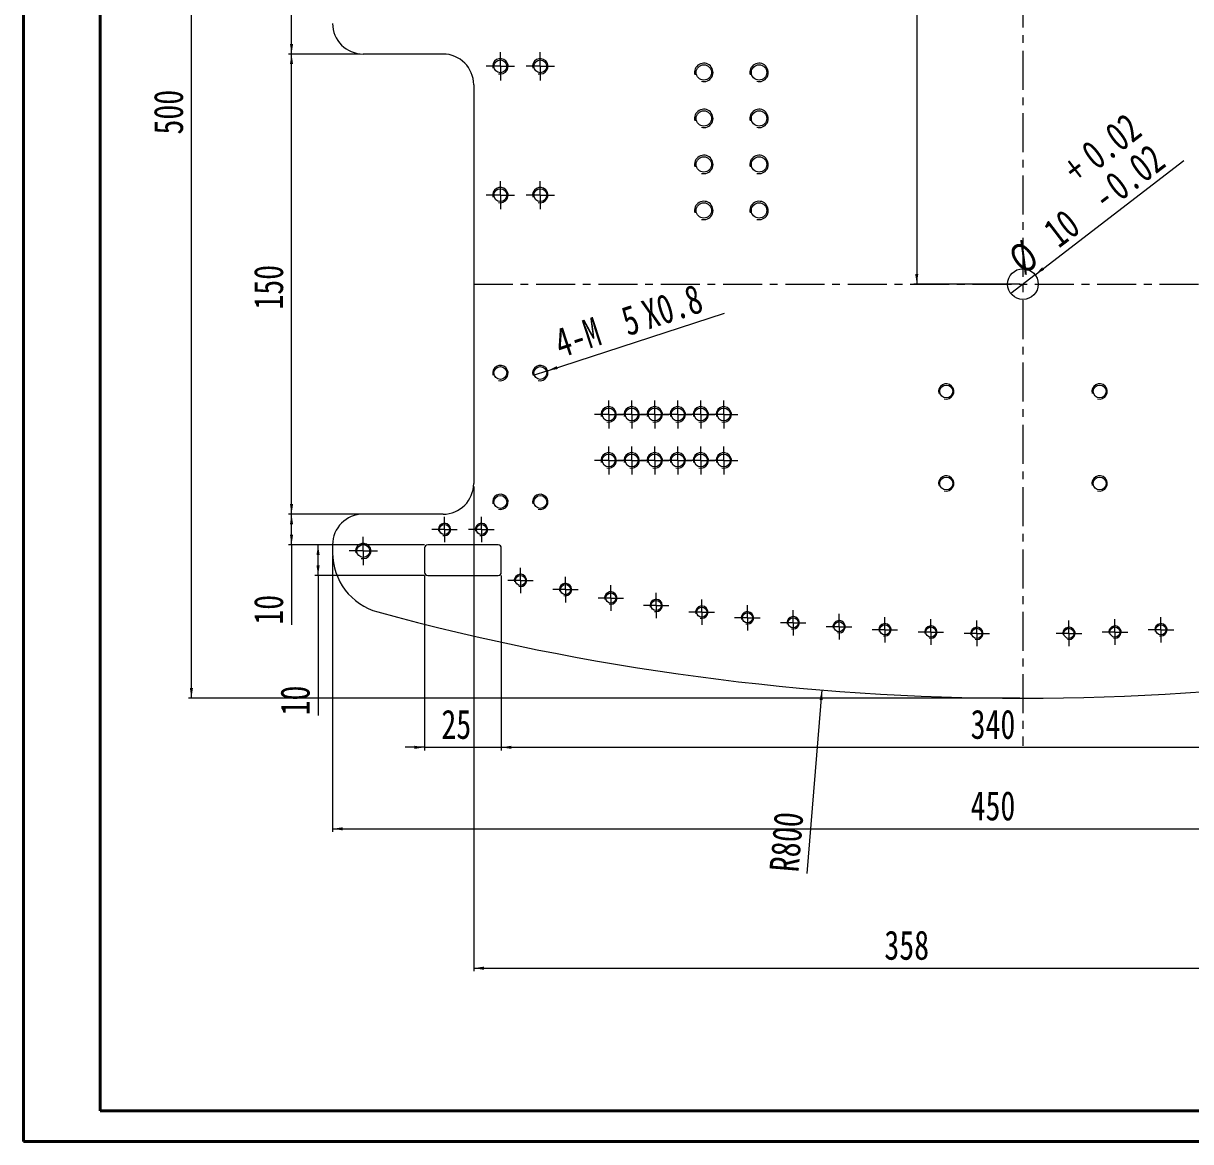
# Model space of a CAD drawing. Header units: millimetres. Extents: x 0 to 1189, y 0 to 945.
# Drawn here: x 0.1 to 380.5, y 0.2 to 364.8 of the extents above; entities that cross this region are included whole.
import ezdxf

# ---------------------------------------------------------------- set-up
doc = ezdxf.new("R2010")
doc.units = ezdxf.units.MM
doc.linetypes.add('CENTERX2', pattern=[20.32, 12.7, -2.54, 2.54, -2.54])
doc.styles.add('SLDTEXTSTYLE2', font='TXT', dxfattribs={"width": 0.75})
doc.dimstyles.new('SLDDIMSTYLE0', dxfattribs={"dimtxt": 9.525, "dimasz": 3.302, "dimexe": 0, "dimexo": 0.0625, "dimgap": 2.38125, "dimtad": 1, "dimrnd": 1e-09, "dimzin": 12, "dimdsep": 46, "dimtxsty": 'SLDTEXTSTYLE2', "dimsah": 1, "dimcen": 0, "dimadec": 0, "dimazin": 3, "dimtfac": 1, "dimtofl": 0, "dimtmove": 0, "dimatfit": 3, "dimfxl": 0, "dimfrac": 2, "dimtolj": 1, "dimtzin": 12, "dimarcsym": 0})
doc.dimstyles.new('SLDDIMSTYLE1', dxfattribs={"dimtxt": 9.525, "dimasz": 3.302, "dimexe": 0, "dimexo": 0.0625, "dimgap": 2.38125, "dimtad": 1, "dimrnd": 1e-09, "dimzin": 12, "dimdsep": 46, "dimtxsty": 'SLDTEXTSTYLE2', "dimsah": 1, "dimcen": 0.09, "dimadec": 0, "dimazin": 3, "dimtfac": 1, "dimtofl": 0, "dimtmove": 0, "dimatfit": 3, "dimfxl": 0, "dimfrac": 2, "dimtolj": 1, "dimtzin": 12, "dimarcsym": 0})
doc.dimstyles.new('SLDDIMSTYLE3', dxfattribs={"dimtxt": 9.525, "dimasz": 3.302, "dimexe": 0, "dimexo": 0.0625, "dimgap": 2.38125, "dimtad": 1, "dimrnd": 1e-09, "dimzin": 12, "dimdsep": 46, "dimtxsty": 'SLDTEXTSTYLE2', "dimsah": 1, "dimcen": 0.09, "dimadec": 0, "dimazin": 3, "dimtfac": 1, "dimtmove": 0, "dimatfit": 0, "dimfxl": 0, "dimfrac": 2, "dimtolj": 1, "dimtzin": 12, "dimarcsym": 0})
doc.dimstyles.new('SLDDIMSTYLE5', dxfattribs={"dimtxt": 9.525, "dimasz": 3.302, "dimexe": 0, "dimexo": 0.0625, "dimgap": 2.38125, "dimtad": 1, "dimrnd": 1e-09, "dimzin": 4, "dimdsep": 46, "dimtxsty": 'SLDTEXTSTYLE2', "dimsah": 1, "dimcen": 0.09, "dimadec": 0, "dimazin": 1, "dimtfac": 1, "dimtofl": 0, "dimtmove": 0, "dimatfit": 3, "dimfxl": 0, "dimfrac": 2, "dimtolj": 1, "dimtzin": 12, "dimarcsym": 0})
doc.dimstyles.new('SLDDIMSTYLE6', dxfattribs={"dimtxt": 9.525, "dimasz": 3.302, "dimexe": 0, "dimexo": 0.0625, "dimgap": 2.38125, "dimtad": 1, "dimrnd": 1e-09, "dimzin": 12, "dimdsep": 46, "dimtxsty": 'SLDTEXTSTYLE2', "dimblk1": 'NONE', "dimsah": 1, "dimcen": 0, "dimadec": 0, "dimazin": 3, "dimtol": 1, "dimtp": 0.02, "dimtm": 0.02, "dimtfac": 1, "dimtmove": 0, "dimatfit": 3, "dimldrblk": 'NONE', "dimfxl": 0, "dimfrac": 2, "dimtolj": 1, "dimarcsym": 0})
doc.dimstyles.new('SLDDIMSTYLE7', dxfattribs={"dimtxt": 9.525, "dimasz": 3.302, "dimexe": 0, "dimexo": 0.0625, "dimgap": 2.38125, "dimtad": 1, "dimrnd": 1e-09, "dimzin": 12, "dimdsep": 46, "dimtxsty": 'SLDTEXTSTYLE2', "dimblk1": 'NONE', "dimsah": 1, "dimcen": 0, "dimadec": 0, "dimazin": 3, "dimtfac": 1, "dimtmove": 0, "dimatfit": 3, "dimldrblk": 'NONE', "dimfxl": 0, "dimfrac": 2, "dimtolj": 1, "dimtzin": 12, "dimarcsym": 0})

# ---------------------------------------------------------------- blocks, each defined once
blk = doc.blocks.new('_D')
at = {"color": 7, "linetype": 'Continuous', "lineweight": 0}
blk.add_line((260.36, 147.45), (255.44, 87.63), dxfattribs=at)
blk.add_solid([(260.36, 147.45), (259.58, 144.2), (260.59, 144.12)], dxfattribs=at)
at = {"color": 7, "linetype": 'Continuous', "lineweight": 0, "insert": (243.21, 88.64), "char_height": 9.525, "attachment_point": 1, "rotation": 85.3038, "style": 'SLDTEXTSTYLE2'}
blk.add_mtext('R800', dxfattribs=at)
blk = doc.blocks.new('_D_1')
at = {"color": 7, "linetype": 'Continuous', "lineweight": 0}
for p, q in [((100.85, 191.18), (100.85, 101.19)), ((550.85, 191.18), (550.85, 101.19)), ((100.85, 102.19), (550.85, 102.19))]:
    blk.add_line(p, q, dxfattribs=at)
for points in [[(100.85, 102.19), (104.16, 101.69), (104.16, 102.7)], [(550.85, 102.19), (547.55, 102.7), (547.55, 101.69)]]:
    blk.add_solid(points, dxfattribs=at)
at = {"color": 7, "linetype": 'Continuous', "lineweight": 0, "insert": (308.8, 114.47), "char_height": 9.525, "attachment_point": 1, "style": 'SLDTEXTSTYLE2'}
blk.add_mtext('450', dxfattribs=at)
blk = doc.blocks.new('_D_2')
at = {"color": 7, "linetype": 'Continuous', "lineweight": 0}
for p, q in [((212.63, 644.76), (53.85, 644.76)), ((54.85, 144.76), (54.85, 644.76)), ((324.85, 144.76), (53.85, 144.76))]:
    blk.add_line(p, q, dxfattribs=at)
for points in [[(54.85, 644.76), (54.35, 641.46), (55.36, 641.46)], [(54.85, 144.76), (55.36, 148.06), (54.35, 148.06)]]:
    blk.add_solid(points, dxfattribs=at)
at = {"color": 7, "linetype": 'Continuous', "lineweight": 0, "insert": (42.58, 328.51), "char_height": 9.525, "attachment_point": 1, "rotation": 90, "style": 'SLDTEXTSTYLE2'}
blk.add_mtext('500', dxfattribs=at)
blk = doc.blocks.new('_D_4')
at = {"color": 7, "linetype": 'Continuous', "lineweight": 0}
for p, q in [((146.85, 213.76), (146.85, 55.76)), ((504.85, 213.76), (504.85, 55.76)), ((146.85, 56.76), (504.85, 56.76))]:
    blk.add_line(p, q, dxfattribs=at)
for points in [[(146.85, 56.76), (150.16, 56.25), (150.16, 57.27)], [(504.85, 56.76), (501.55, 57.27), (501.55, 56.25)]]:
    blk.add_solid(points, dxfattribs=at)
at = {"color": 7, "linetype": 'Continuous', "lineweight": 0, "insert": (280.69, 69.04), "char_height": 9.525, "attachment_point": 1, "style": 'SLDTEXTSTYLE2'}
blk.add_mtext('358', dxfattribs=at)
blk = doc.blocks.new('_D_5')
at = {"color": 7, "linetype": 'Continuous', "lineweight": 0}
for p, q in [((109.85, 354.76), (86.48, 354.76)), ((87.48, 204.76), (87.48, 354.76)), ((109.85, 204.76), (86.48, 204.76))]:
    blk.add_line(p, q, dxfattribs=at)
for points in [[(87.48, 354.76), (86.97, 351.46), (87.99, 351.46)], [(87.48, 204.76), (87.99, 208.06), (86.97, 208.06)]]:
    blk.add_solid(points, dxfattribs=at)
at = {"color": 7, "linetype": 'Continuous', "lineweight": 0, "insert": (75.2, 271.44), "char_height": 9.525, "attachment_point": 1, "rotation": 90, "style": 'SLDTEXTSTYLE2'}
blk.add_mtext('150', dxfattribs=at)
blk = doc.blocks.new('_D_6')
at = {"color": 7, "linetype": 'Continuous', "lineweight": 0}
for p, q in [((212.63, 644.76), (86.48, 644.76)), ((87.48, 354.76), (87.48, 644.76)), ((109.85, 354.76), (86.48, 354.76))]:
    blk.add_line(p, q, dxfattribs=at)
for points in [[(87.48, 644.76), (86.97, 641.46), (87.99, 641.46)], [(87.48, 354.76), (87.99, 358.06), (86.97, 358.06)]]:
    blk.add_solid(points, dxfattribs=at)
at = {"color": 7, "linetype": 'Continuous', "lineweight": 0, "insert": (75.2, 488.24), "char_height": 9.525, "attachment_point": 1, "rotation": 90, "style": 'SLDTEXTSTYLE2'}
blk.add_mtext('290', dxfattribs=at)
blk = doc.blocks.new('_D_15')
at = {"color": 7, "linetype": 'Continuous', "lineweight": 0}
for p, q in [((155.85, 184.76), (155.85, 127.76)), ((495.85, 184.76), (495.85, 127.76)), ((155.85, 128.76), (495.85, 128.76))]:
    blk.add_line(p, q, dxfattribs=at)
for points in [[(155.85, 128.76), (159.16, 128.25), (159.16, 129.27)], [(495.85, 128.76), (492.55, 129.27), (492.55, 128.25)]]:
    blk.add_solid(points, dxfattribs=at)
at = {"color": 7, "linetype": 'Continuous', "lineweight": 0, "insert": (308.8, 141.04), "char_height": 9.525, "attachment_point": 1, "style": 'SLDTEXTSTYLE2'}
blk.add_mtext('340', dxfattribs=at)
blk = doc.blocks.new('_D_16')
at = {"color": 7, "linetype": 'Continuous', "lineweight": 0}
for p, q in [((130.85, 184.76), (130.85, 127.76)), ((155.85, 184.76), (155.85, 127.76)), ((130.85, 128.76), (124.5, 128.76)), ((130.85, 128.76), (155.85, 128.76)), ((155.85, 128.76), (162.2, 128.76))]:
    blk.add_line(p, q, dxfattribs=at)
for points in [[(130.85, 128.76), (127.55, 129.27), (127.55, 128.25)], [(155.85, 128.76), (159.16, 128.25), (159.16, 129.27)]]:
    blk.add_solid(points, dxfattribs=at)
at = {"color": 7, "linetype": 'Continuous', "lineweight": 0, "insert": (136.32, 141.04), "char_height": 9.525, "attachment_point": 1, "style": 'SLDTEXTSTYLE2'}
blk.add_mtext('25', dxfattribs=at)
blk = doc.blocks.new('_D_18')
at = {"color": 7, "linetype": 'Continuous', "lineweight": 0}
for p, q in [((130.85, 194.76), (95.13, 194.76)), ((96.13, 184.76), (96.13, 194.76)), ((130.85, 184.76), (95.13, 184.76)), ((96.13, 184.76), (96.13, 139.17))]:
    blk.add_line(p, q, dxfattribs=at)
for points in [[(96.13, 194.76), (95.62, 191.46), (96.64, 191.46)], [(96.13, 184.76), (96.64, 188.06), (95.62, 188.06)]]:
    blk.add_solid(points, dxfattribs=at)
at = {"color": 7, "linetype": 'Continuous', "lineweight": 0, "insert": (83.85, 139.17), "char_height": 9.525, "attachment_point": 1, "rotation": 90, "style": 'SLDTEXTSTYLE2'}
blk.add_mtext('10', dxfattribs=at)
blk = doc.blocks.new('_D_20')
at = {"color": 7, "linetype": 'Continuous', "lineweight": 0}
for p, q in [((109.85, 204.76), (86.48, 204.76)), ((87.48, 194.76), (87.48, 204.76)), ((130.85, 194.76), (86.48, 194.76)), ((87.48, 194.76), (87.48, 168.74))]:
    blk.add_line(p, q, dxfattribs=at)
for points in [[(87.48, 204.76), (86.97, 201.46), (87.99, 201.46)], [(87.48, 194.76), (87.99, 198.06), (86.97, 198.06)]]:
    blk.add_solid(points, dxfattribs=at)
at = {"color": 7, "linetype": 'Continuous', "lineweight": 0, "insert": (75.2, 168.74), "char_height": 9.525, "attachment_point": 1, "rotation": 90, "style": 'SLDTEXTSTYLE2'}
blk.add_mtext('10', dxfattribs=at)
blk = doc.blocks.new('_D_26')
at = {"color": 7, "linetype": 'Continuous', "lineweight": 0}
for p, q in [((483.15, 374.87), (325.85, 374.87)), ((483.15, 209.76), (483.15, 375.87))]:
    blk.add_line(p, q, dxfattribs=at)
for points in [[(325.85, 374.87), (329.16, 374.36), (329.16, 375.38)], [(483.15, 374.87), (479.85, 375.38), (479.85, 374.36)]]:
    blk.add_solid(points, dxfattribs=at)
at = {"color": 7, "linetype": 'Continuous', "lineweight": 0, "insert": (360.45, 387.15), "char_height": 9.525, "attachment_point": 1, "style": 'SLDTEXTSTYLE2'}
blk.add_mtext('157.30', dxfattribs=at)
blk = doc.blocks.new('_D_27')
at = {"color": 7, "linetype": 'Continuous', "lineweight": 0}
for p, q in [((325.85, 392.3), (496.15, 392.3)), ((496.15, 251.76), (496.15, 393.3))]:
    blk.add_line(p, q, dxfattribs=at)
for points in [[(325.85, 392.3), (329.16, 391.79), (329.16, 392.8)], [(496.15, 392.3), (492.85, 392.8), (492.85, 391.79)]]:
    blk.add_solid(points, dxfattribs=at)
at = {"color": 7, "linetype": 'Continuous', "lineweight": 0, "insert": (367.34, 404.58), "char_height": 9.525, "attachment_point": 1, "style": 'SLDTEXTSTYLE2'}
blk.add_mtext('170.30', dxfattribs=at)
blk = doc.blocks.new('_D_28')
at = {"color": 7, "linetype": 'Continuous', "lineweight": 0}
for p, q in [((291.25, 644.76), (291.25, 279.76)), ((324.85, 279.76), (290.25, 279.76))]:
    blk.add_line(p, q, dxfattribs=at)
for points in [[(291.25, 644.76), (290.74, 641.46), (291.76, 641.46)], [(291.25, 279.76), (291.76, 283.06), (290.74, 283.06)]]:
    blk.add_solid(points, dxfattribs=at)
at = {"color": 7, "linetype": 'Continuous', "lineweight": 0, "insert": (278.97, 440.53), "char_height": 9.525, "attachment_point": 1, "rotation": 90, "style": 'SLDTEXTSTYLE2'}
blk.add_mtext('365', dxfattribs=at)
blk = doc.blocks.new('_D_29')
at = {"color": 7, "linetype": 'Continuous', "lineweight": 0}
for q in [(378.31, 320), (321.89, 276.72)]:
    blk.add_line((329.82, 282.81), q, dxfattribs=at)
blk.add_solid([(329.82, 282.81), (332.75, 284.41), (332.13, 285.22)], dxfattribs=at)
at = {"color": 7, "linetype": 'Continuous', "lineweight": 0, "attachment_point": 1, "rotation": 37.4873, "style": 'SLDTEXTSTYLE2'}
for s, insert, char_height in [('0.02', (344.01, 324.26), 9.525), ('0.02', (351.74, 314.18), 9.525), ('+', (337.91, 319.58), 9.52), ('-', (347.02, 310.56), 9.52), ('10', (331.69, 298.8), 9.525), ('%%c', (320.28, 290.05), 9.525)]:
    blk.add_mtext(s, dxfattribs=dict(at, insert=insert, char_height=char_height))
blk = doc.blocks.new('_NONE')
blk = doc.blocks.new('_D_31')
at = {"color": 7, "linetype": 'Continuous', "lineweight": 0}
for q in [(228.64, 270.3), (166.18, 249.99)]:
    blk.add_line((170.93, 251.54), q, dxfattribs=at)
blk.add_solid([(170.93, 251.54), (174.23, 252.07), (173.91, 253.04)], dxfattribs=at)
at = {"color": 7, "linetype": 'Continuous', "lineweight": 0, "attachment_point": 1, "rotation": 18.0161, "style": 'SLDTEXTSTYLE2'}
for s, insert, char_height in [('X0.8', (200.82, 274), 9.525), ('5', (194.12, 271.82), 9.52), ('4-M', (172.32, 264.73), 9.525)]:
    blk.add_mtext(s, dxfattribs=dict(at, insert=insert, char_height=char_height))
blk = doc.blocks.new('SW_CENTERMARKSYMBOL_46')
at = {"color": 0, "linetype": 'Continuous', "lineweight": 0}
for p, q in [((0, 2.5), (0, 4.15)), ((-2.5, 0), (-4.15, 0)), ((0, 0), (-2.5, 0)), ((0, 0), (0, 2.5)), ((0, 0), (0, -2.5)), ((0, 0), (2.5, 0)), ((2.5, 0), (4.15, 0)), ((0, -2.5), (0, -4.15))]:
    blk.add_line(p, q, dxfattribs=at)
blk = doc.blocks.new('SW_CENTERMARKSYMBOL_47')
at = {"color": 0, "linetype": 'Continuous', "lineweight": 0}
for p, q in [((0, 2.5), (0, 4.15)), ((-2.5, 0), (-4.15, 0)), ((0, 0), (-2.5, 0)), ((0, 0), (0, 2.5)), ((0, 0), (0, -2.5)), ((0, 0), (2.5, 0)), ((2.5, 0), (4.15, 0)), ((0, -2.5), (0, -4.15))]:
    blk.add_line(p, q, dxfattribs=at)
blk = doc.blocks.new('SW_CENTERMARKSYMBOL_48')
at = {"color": 0, "linetype": 'Continuous', "lineweight": 0}
for p, q in [((0, 2.5), (0, 4.15)), ((-2.5, 0), (-4.15, 0)), ((0, 0), (-2.5, 0)), ((0, 0), (0, 2.5)), ((0, 0), (0, -2.5)), ((0, 0), (2.5, 0)), ((2.5, 0), (4.15, 0)), ((0, -2.5), (0, -4.15))]:
    blk.add_line(p, q, dxfattribs=at)
blk = doc.blocks.new('SW_CENTERMARKSYMBOL_49')
at = {"color": 0, "linetype": 'Continuous', "lineweight": 0}
for p, q in [((0, 2.5), (0, 4.15)), ((-2.5, 0), (-4.15, 0)), ((0, 0), (-2.5, 0)), ((0, 0), (0, 2.5)), ((0, 0), (0, -2.5)), ((0, 0), (2.5, 0)), ((2.5, 0), (4.15, 0)), ((0, -2.5), (0, -4.15))]:
    blk.add_line(p, q, dxfattribs=at)
blk = doc.blocks.new('SW_CENTERMARKSYMBOL_50')
at = {"color": 0, "linetype": 'Continuous', "lineweight": 0}
for p, q in [((0, 2.5), (0, 4.15)), ((-2.5, 0), (-4.15, 0)), ((0, 0), (-2.5, 0)), ((0, 0), (0, 2.5)), ((0, 0), (0, -2.5)), ((0, 0), (2.5, 0)), ((2.5, 0), (4.15, 0)), ((0, -2.5), (0, -4.15))]:
    blk.add_line(p, q, dxfattribs=at)
blk = doc.blocks.new('SW_CENTERMARKSYMBOL_51')
at = {"color": 0, "linetype": 'Continuous', "lineweight": 0}
for p, q in [((0, 2.5), (0, 4.15)), ((-2.5, 0), (-4.15, 0)), ((0, 0), (-2.5, 0)), ((0, 0), (0, 2.5)), ((0, 0), (0, -2.5)), ((0, 0), (2.5, 0)), ((2.5, 0), (4.15, 0)), ((0, -2.5), (0, -4.15))]:
    blk.add_line(p, q, dxfattribs=at)
blk = doc.blocks.new('SW_CENTERMARKSYMBOL_52')
at = {"color": 0, "linetype": 'Continuous', "lineweight": 0}
for p, q in [((0, 2.5), (0, 4.15)), ((-2.5, 0), (-4.15, 0)), ((0, 0), (-2.5, 0)), ((0, 0), (0, 2.5)), ((0, 0), (0, -2.5)), ((0, 0), (2.5, 0)), ((2.5, 0), (4.15, 0)), ((0, -2.5), (0, -4.15))]:
    blk.add_line(p, q, dxfattribs=at)
blk = doc.blocks.new('SW_CENTERMARKSYMBOL_53')
at = {"color": 0, "linetype": 'Continuous', "lineweight": 0}
for p, q in [((0, 2.5), (0, 4.15)), ((-2.5, 0), (-4.15, 0)), ((0, 0), (-2.5, 0)), ((0, 0), (0, 2.5)), ((0, 0), (0, -2.5)), ((0, 0), (2.5, 0)), ((2.5, 0), (4.15, 0)), ((0, -2.5), (0, -4.15))]:
    blk.add_line(p, q, dxfattribs=at)
blk = doc.blocks.new('SW_CENTERMARKSYMBOL_54')
at = {"color": 0, "linetype": 'Continuous', "lineweight": 0}
for p, q in [((0, 2.5), (0, 4.15)), ((-2.5, 0), (-4.15, 0)), ((0, 0), (-2.5, 0)), ((0, 0), (0, 2.5)), ((0, 0), (0, -2.5)), ((0, 0), (2.5, 0)), ((2.5, 0), (4.15, 0)), ((0, -2.5), (0, -4.15))]:
    blk.add_line(p, q, dxfattribs=at)
blk = doc.blocks.new('SW_CENTERMARKSYMBOL_55')
at = {"color": 0, "linetype": 'Continuous', "lineweight": 0}
for p, q in [((0, 2.5), (0, 4.15)), ((-2.5, 0), (-4.15, 0)), ((0, 0), (-2.5, 0)), ((0, 0), (0, 2.5)), ((0, 0), (0, -2.5)), ((0, 0), (2.5, 0)), ((2.5, 0), (4.15, 0)), ((0, -2.5), (0, -4.15))]:
    blk.add_line(p, q, dxfattribs=at)
blk = doc.blocks.new('SW_CENTERMARKSYMBOL_56')
at = {"color": 0, "linetype": 'Continuous', "lineweight": 0}
for p, q in [((0, 2.5), (0, 4.15)), ((-2.5, 0), (-4.15, 0)), ((0, 0), (-2.5, 0)), ((0, 0), (0, 2.5)), ((0, 0), (0, -2.5)), ((0, 0), (2.5, 0)), ((2.5, 0), (4.15, 0)), ((0, -2.5), (0, -4.15))]:
    blk.add_line(p, q, dxfattribs=at)
blk = doc.blocks.new('SW_CENTERMARKSYMBOL_57')
at = {"color": 0, "linetype": 'Continuous', "lineweight": 0}
for p, q in [((0, 2.5), (0, 4.15)), ((-2.5, 0), (-4.15, 0)), ((0, 0), (-2.5, 0)), ((0, 0), (0, 2.5)), ((0, 0), (0, -2.5)), ((0, 0), (2.5, 0)), ((2.5, 0), (4.15, 0)), ((0, -2.5), (0, -4.15))]:
    blk.add_line(p, q, dxfattribs=at)
blk = doc.blocks.new('SW_CENTERMARKSYMBOL_58')
at = {"color": 0, "linetype": 'Continuous', "lineweight": 0}
for p, q in [((0, 2.5), (0, 4.15)), ((-2.5, 0), (-4.15, 0)), ((0, 0), (-2.5, 0)), ((0, 0), (0, 2.5)), ((0, 0), (0, -2.5)), ((0, 0), (2.5, 0)), ((2.5, 0), (4.15, 0)), ((0, -2.5), (0, -4.15))]:
    blk.add_line(p, q, dxfattribs=at)
blk = doc.blocks.new('SW_CENTERMARKSYMBOL_59')
at = {"color": 0, "linetype": 'Continuous', "lineweight": 0}
for p, q in [((0, 2.5), (0, 4.15)), ((-2.5, 0), (-4.15, 0)), ((0, 0), (-2.5, 0)), ((0, 0), (0, 2.5)), ((0, 0), (0, -2.5)), ((0, 0), (2.5, 0)), ((2.5, 0), (4.15, 0)), ((0, -2.5), (0, -4.15))]:
    blk.add_line(p, q, dxfattribs=at)
blk = doc.blocks.new('SW_CENTERMARKSYMBOL_62')
at = {"color": 0, "linetype": 'Continuous', "lineweight": 0}
for p, q in [((0, 2.5), (0, 4.6)), ((-2.5, 0), (-4.6, 0)), ((0, 0), (-2.5, 0)), ((0, 0), (0, 2.5)), ((0, 0), (0, -2.5)), ((0, 0), (2.5, 0)), ((2.5, 0), (4.6, 0)), ((0, -2.5), (0, -4.6))]:
    blk.add_line(p, q, dxfattribs=at)
blk = doc.blocks.new('SW_CENTERMARKSYMBOL_63')
at = {"color": 0, "linetype": 'Continuous', "lineweight": 0}
for p, q in [((0, 2.5), (0, 4.6)), ((-2.5, 0), (-4.6, 0)), ((0, 0), (-2.5, 0)), ((0, 0), (0, 2.5)), ((0, 0), (0, -2.5)), ((0, 0), (2.5, 0)), ((2.5, 0), (4.6, 0)), ((0, -2.5), (0, -4.6))]:
    blk.add_line(p, q, dxfattribs=at)
blk = doc.blocks.new('SW_CENTERMARKSYMBOL_66')
at = {"color": 0, "linetype": 'Continuous', "lineweight": 0}
for p, q in [((0, 2.5), (0, 4.6)), ((-2.5, 0), (-4.6, 0)), ((0, 0), (-2.5, 0)), ((0, 0), (0, 2.5)), ((0, 0), (0, -2.5)), ((0, 0), (2.5, 0)), ((2.5, 0), (4.6, 0)), ((0, -2.5), (0, -4.6))]:
    blk.add_line(p, q, dxfattribs=at)
blk = doc.blocks.new('SW_CENTERMARKSYMBOL_72')
at = {"color": 0, "linetype": 'Continuous', "lineweight": 0}
for p, q in [((0, 2.5), (0, 4.6)), ((-2.5, 0), (-4.6, 0)), ((0, 0), (-2.5, 0)), ((0, 0), (0, 2.5)), ((0, 0), (0, -2.5)), ((0, 0), (2.5, 0)), ((2.5, 0), (4.6, 0)), ((0, -2.5), (0, -4.6))]:
    blk.add_line(p, q, dxfattribs=at)
blk = doc.blocks.new('SW_CENTERMARKSYMBOL_73')
at = {"color": 0, "linetype": 'Continuous', "lineweight": 0}
for p, q in [((0, 2.5), (0, 4.6)), ((-2.5, 0), (-4.6, 0)), ((0, 0), (-2.5, 0)), ((0, 0), (0, 2.5)), ((0, 0), (0, -2.5)), ((0, 0), (2.5, 0)), ((2.5, 0), (4.6, 0)), ((0, -2.5), (0, -4.6))]:
    blk.add_line(p, q, dxfattribs=at)
blk = doc.blocks.new('SW_CENTERMARKSYMBOL_74')
at = {"color": 0, "linetype": 'Continuous', "lineweight": 0}
for p, q in [((0, 2.5), (0, 4.6)), ((-2.5, 0), (-4.6, 0)), ((0, 0), (-2.5, 0)), ((0, 0), (0, 2.5)), ((0, 0), (0, -2.5)), ((0, 0), (2.5, 0)), ((2.5, 0), (4.6, 0)), ((0, -2.5), (0, -4.6))]:
    blk.add_line(p, q, dxfattribs=at)
blk = doc.blocks.new('SW_CENTERMARKSYMBOL_75')
at = {"color": 0, "linetype": 'Continuous', "lineweight": 0}
for p, q in [((0, 2.5), (0, 4.6)), ((-2.5, 0), (-4.6, 0)), ((0, 0), (-2.5, 0)), ((0, 0), (0, 2.5)), ((0, 0), (0, -2.5)), ((0, 0), (2.5, 0)), ((2.5, 0), (4.6, 0)), ((0, -2.5), (0, -4.6))]:
    blk.add_line(p, q, dxfattribs=at)
blk = doc.blocks.new('SW_CENTERMARKSYMBOL_86')
at = {"color": 0, "linetype": 'Continuous', "lineweight": 0}
for p, q in [((0, 2.5), (0, 4.6)), ((-2.5, 0), (-4.6, 0)), ((0, 0), (-2.5, 0)), ((0, 0), (0, 2.5)), ((0, 0), (0, -2.5)), ((0, 0), (2.5, 0)), ((2.5, 0), (4.6, 0)), ((0, -2.5), (0, -4.6))]:
    blk.add_line(p, q, dxfattribs=at)
blk = doc.blocks.new('SW_CENTERMARKSYMBOL_87')
at = {"color": 0, "linetype": 'Continuous', "lineweight": 0}
for p, q in [((0, 2.5), (0, 4.6)), ((-2.5, 0), (-4.6, 0)), ((0, 0), (-2.5, 0)), ((0, 0), (0, 2.5)), ((0, 0), (0, -2.5)), ((0, 0), (2.5, 0)), ((2.5, 0), (4.6, 0)), ((0, -2.5), (0, -4.6))]:
    blk.add_line(p, q, dxfattribs=at)
blk = doc.blocks.new('SW_CENTERMARKSYMBOL_88')
at = {"color": 0, "linetype": 'Continuous', "lineweight": 0}
for p, q in [((0, 2.5), (0, 4.6)), ((-2.5, 0), (-4.6, 0)), ((0, 0), (-2.5, 0)), ((0, 0), (0, 2.5)), ((0, 0), (0, -2.5)), ((0, 0), (2.5, 0)), ((2.5, 0), (4.6, 0)), ((0, -2.5), (0, -4.6))]:
    blk.add_line(p, q, dxfattribs=at)
blk = doc.blocks.new('SW_CENTERMARKSYMBOL_89')
at = {"color": 0, "linetype": 'Continuous', "lineweight": 0}
for p, q in [((0, 2.5), (0, 4.6)), ((-2.5, 0), (-4.6, 0)), ((0, 0), (-2.5, 0)), ((0, 0), (0, 2.5)), ((0, 0), (0, -2.5)), ((0, 0), (2.5, 0)), ((2.5, 0), (4.6, 0)), ((0, -2.5), (0, -4.6))]:
    blk.add_line(p, q, dxfattribs=at)
blk = doc.blocks.new('SW_CENTERMARKSYMBOL_90')
at = {"color": 0, "linetype": 'Continuous', "lineweight": 0}
for p, q in [((0, 2.5), (0, 4.6)), ((-2.5, 0), (-4.6, 0)), ((0, 0), (-2.5, 0)), ((0, 0), (0, 2.5)), ((0, 0), (0, -2.5)), ((0, 0), (2.5, 0)), ((2.5, 0), (4.6, 0)), ((0, -2.5), (0, -4.6))]:
    blk.add_line(p, q, dxfattribs=at)
blk = doc.blocks.new('SW_CENTERMARKSYMBOL_91')
at = {"color": 0, "linetype": 'Continuous', "lineweight": 0}
for p, q in [((0, 2.5), (0, 4.6)), ((-2.5, 0), (-4.6, 0)), ((0, 0), (-2.5, 0)), ((0, 0), (0, 2.5)), ((0, 0), (0, -2.5)), ((0, 0), (2.5, 0)), ((2.5, 0), (4.6, 0)), ((0, -2.5), (0, -4.6))]:
    blk.add_line(p, q, dxfattribs=at)
blk = doc.blocks.new('SW_CENTERMARKSYMBOL_92')
at = {"color": 0, "linetype": 'Continuous', "lineweight": 0}
for p, q in [((0, 2.5), (0, 4.6)), ((-2.5, 0), (-4.6, 0)), ((0, 0), (-2.5, 0)), ((0, 0), (0, 2.5)), ((0, 0), (0, -2.5)), ((0, 0), (2.5, 0)), ((2.5, 0), (4.6, 0)), ((0, -2.5), (0, -4.6))]:
    blk.add_line(p, q, dxfattribs=at)
blk = doc.blocks.new('SW_CENTERMARKSYMBOL_93')
at = {"color": 0, "linetype": 'Continuous', "lineweight": 0}
for p, q in [((0, 2.5), (0, 4.6)), ((-2.5, 0), (-4.6, 0)), ((0, 0), (-2.5, 0)), ((0, 0), (0, 2.5)), ((0, 0), (0, -2.5)), ((0, 0), (2.5, 0)), ((2.5, 0), (4.6, 0)), ((0, -2.5), (0, -4.6))]:
    blk.add_line(p, q, dxfattribs=at)
blk = doc.blocks.new('SW_CENTERMARKSYMBOL_94')
at = {"color": 0, "linetype": 'Continuous', "lineweight": 0}
for p, q in [((0, 2.5), (0, 4.6)), ((-2.5, 0), (-4.6, 0)), ((0, 0), (-2.5, 0)), ((0, 0), (0, 2.5)), ((0, 0), (0, -2.5)), ((0, 0), (2.5, 0)), ((2.5, 0), (4.6, 0)), ((0, -2.5), (0, -4.6))]:
    blk.add_line(p, q, dxfattribs=at)
blk = doc.blocks.new('SW_CENTERMARKSYMBOL_95')
at = {"color": 0, "linetype": 'Continuous', "lineweight": 0}
for p, q in [((0, 2.5), (0, 4.6)), ((-2.5, 0), (-4.6, 0)), ((0, 0), (-2.5, 0)), ((0, 0), (0, 2.5)), ((0, 0), (0, -2.5)), ((0, 0), (2.5, 0)), ((2.5, 0), (4.6, 0)), ((0, -2.5), (0, -4.6))]:
    blk.add_line(p, q, dxfattribs=at)
blk = doc.blocks.new('SW_CENTERMARKSYMBOL_98')
at = {"color": 0, "linetype": 'Continuous', "lineweight": 0}
for p, q in [((0, 2.5), (0, 4.15)), ((-2.5, 0), (-4.15, 0)), ((0, 0), (-2.5, 0)), ((0, 0), (0, 2.5)), ((0, 0), (0, -2.5)), ((0, 0), (2.5, 0)), ((2.5, 0), (4.15, 0)), ((0, -2.5), (0, -4.15))]:
    blk.add_line(p, q, dxfattribs=at)
blk = doc.blocks.new('SW_CENTERMARKSYMBOL_99')
at = {"color": 0, "linetype": 'Continuous', "lineweight": 0}
for p, q in [((0, 2.5), (0, 4.15)), ((-2.5, 0), (-4.15, 0)), ((0, 0), (-2.5, 0)), ((0, 0), (0, 2.5)), ((0, 0), (0, -2.5)), ((0, 0), (2.5, 0)), ((2.5, 0), (4.15, 0)), ((0, -2.5), (0, -4.15))]:
    blk.add_line(p, q, dxfattribs=at)

msp = doc.modelspace()

# ---------------------------------------------------------------- linework, layer by layer
at = {"color": 7, "linetype": 'Continuous', "lineweight": 40}
for p, q in [((0.079, 0.215), (0.079, 841.215)), ((25.079, 10.215), (25.079, 831.215)), ((25.079, 10.215), (1179.079, 10.215)), ((0.079, 0.215), (1189.079, 0.215))]:
    msp.add_line(p, q, dxfattribs=at)
at = {"color": 7, "linetype": 'CENTERX2', "lineweight": 0}
for p, q in [((325.854, 660.62), (325.854, 129.261)), ((146.854, 279.763), (504.854, 279.763))]:
    msp.add_line(p, q, dxfattribs=at)
at = {"color": 7, "linetype": 'Continuous', "lineweight": 15}
for p, q in [((136.854, 354.763), (110.854, 354.763)), ((146.854, 344.763), (146.854, 214.763)), ((136.854, 204.763), (110.854, 204.763)), ((100.854, 194.763), (100.854, 192.184)), ((154.854, 194.763), (131.854, 194.763)), ((130.854, 193.763), (130.854, 185.763)), ((155.854, 185.763), (155.854, 193.763)), ((131.854, 184.763), (154.854, 184.763))]:
    msp.add_line(p, q, dxfattribs=at)
for centre, radius in [((155.554, 350.763), 2.1), ((168.554, 350.763), 2.1), ((221.854, 348.763), 2.5), ((239.854, 348.763), 2.5), ((221.854, 333.763), 2.5), ((239.854, 333.763), 2.5), ((221.854, 318.763), 2.5), ((239.854, 318.763), 2.5), ((155.554, 308.763), 2.1), ((168.554, 308.763), 2.1), ((221.854, 303.763), 2.5), ((239.854, 303.763), 2.5), ((325.854, 279.763), 5), ((155.554, 250.763), 2.1), ((168.554, 250.763), 2.1), ((300.854, 244.763), 2.1), ((350.854, 244.763), 2.1), ((190.854, 237.263), 2.1), ((198.354, 237.263), 2.1), ((205.854, 237.263), 2.1), ((213.354, 237.263), 2.1), ((220.854, 237.263), 2.1), ((228.354, 237.263), 2.1), ((190.854, 222.263), 2.1), ((198.354, 222.263), 2.1), ((205.854, 222.263), 2.1), ((213.354, 222.263), 2.1), ((220.854, 222.263), 2.1), ((228.354, 222.263), 2.1), ((300.854, 214.763), 2.1), ((350.854, 214.763), 2.1), ((155.554, 208.763), 2.1), ((168.554, 208.763), 2.1), ((137.354, 199.763), 1.65), ((149.354, 199.763), 1.65), ((110.854, 192.763), 2.1), ((162.082, 183.173), 1.65), ((176.777, 180.16), 1.65), ((191.526, 177.432), 1.65), ((206.326, 174.987), 1.65), ((221.17, 172.829), 1.65), ((236.052, 170.956), 1.65), ((250.968, 169.371), 1.65), ((265.912, 168.072), 1.65), ((280.878, 167.062), 1.65), ((295.861, 166.34), 1.65), ((310.854, 165.907), 1.65), ((340.854, 165.907), 1.65), ((355.848, 166.34), 1.65), ((370.831, 167.062), 1.65)]:
    msp.add_circle(centre, radius, dxfattribs=at)
for centre, radius, start, end in [((110.854, 364.763), 10, 180, 270), ((136.854, 344.763), 10, 0, 90), ((136.854, 214.763), 10, 270, 0), ((110.854, 194.763), 10, 90, 180), ((131.854, 193.763), 1, 90, 180), ((154.854, 193.763), 1, 0, 90), ((120.854, 192.184), 20, 180, 254.76251), ((131.854, 185.763), 1, 180, 270), ((154.854, 185.763), 1, 270, 0), ((325.854, 944.763), 800, 254.762513, 285.237487)]:
    msp.add_arc(centre, radius, start, end, dxfattribs=at)
at = {"color": 7, "linetype": 'Continuous', "lineweight": 0}
for centre, radius in [((155.554, 350.763), 2.5), ((168.554, 350.763), 2.5), ((221.854, 348.763), 3), ((239.854, 348.763), 3), ((221.854, 333.763), 3), ((239.854, 333.763), 3), ((221.854, 318.763), 3), ((239.854, 318.763), 3), ((155.554, 308.763), 2.5), ((168.554, 308.763), 2.5), ((221.854, 303.763), 3), ((239.854, 303.763), 3), ((155.554, 250.763), 2.5), ((168.554, 250.763), 2.5), ((300.854, 244.763), 2.5), ((350.854, 244.763), 2.5), ((190.854, 237.263), 2.5), ((198.354, 237.263), 2.5), ((205.854, 237.263), 2.5), ((213.354, 237.263), 2.5), ((220.854, 237.263), 2.5), ((228.354, 237.263), 2.5), ((190.854, 222.263), 2.5), ((198.354, 222.263), 2.5), ((205.854, 222.263), 2.5), ((213.354, 222.263), 2.5), ((220.854, 222.263), 2.5), ((228.354, 222.263), 2.5), ((300.854, 214.763), 2.5), ((350.854, 214.763), 2.5), ((155.554, 208.763), 2.5), ((168.554, 208.763), 2.5), ((137.354, 199.763), 2), ((149.354, 199.763), 2), ((110.854, 192.763), 2.5), ((162.082, 183.173), 2), ((176.777, 180.16), 2), ((191.526, 177.432), 2), ((206.326, 174.987), 2), ((221.17, 172.829), 2), ((236.052, 170.956), 2), ((250.968, 169.371), 2), ((265.912, 168.072), 2), ((280.878, 167.062), 2), ((295.861, 166.34), 2), ((310.854, 165.907), 2), ((340.854, 165.907), 2), ((355.848, 166.34), 2), ((370.831, 167.062), 2)]:
    msp.add_arc(centre, radius, 255, 195, dxfattribs=at)

# ---------------------------------------------------------------- block references
for name, p in [('SW_CENTERMARKSYMBOL_75', (155.554, 350.763)), ('SW_CENTERMARKSYMBOL_74', (168.554, 350.763)), ('SW_CENTERMARKSYMBOL_73', (155.554, 308.763)), ('SW_CENTERMARKSYMBOL_72', (168.554, 308.763)), ('SW_CENTERMARKSYMBOL_62', (190.854, 237.263)), ('SW_CENTERMARKSYMBOL_94', (198.354, 237.263)), ('SW_CENTERMARKSYMBOL_93', (205.854, 237.263)), ('SW_CENTERMARKSYMBOL_90', (213.354, 237.263)), ('SW_CENTERMARKSYMBOL_89', (220.854, 237.263)), ('SW_CENTERMARKSYMBOL_86', (228.354, 237.263)), ('SW_CENTERMARKSYMBOL_63', (190.854, 222.263)), ('SW_CENTERMARKSYMBOL_95', (198.354, 222.263)), ('SW_CENTERMARKSYMBOL_92', (205.854, 222.263)), ('SW_CENTERMARKSYMBOL_91', (213.354, 222.263)), ('SW_CENTERMARKSYMBOL_88', (220.854, 222.263)), ('SW_CENTERMARKSYMBOL_87', (228.354, 222.263)), ('SW_CENTERMARKSYMBOL_99', (137.354, 199.763)), ('SW_CENTERMARKSYMBOL_98', (149.354, 199.763)), ('SW_CENTERMARKSYMBOL_66', (110.854, 192.763)), ('SW_CENTERMARKSYMBOL_59', (162.082, 183.173)), ('SW_CENTERMARKSYMBOL_58', (176.777, 180.16)), ('SW_CENTERMARKSYMBOL_57', (191.526, 177.432)), ('SW_CENTERMARKSYMBOL_56', (206.326, 174.987)), ('SW_CENTERMARKSYMBOL_55', (221.17, 172.829)), ('SW_CENTERMARKSYMBOL_54', (236.052, 170.956)), ('SW_CENTERMARKSYMBOL_53', (250.968, 169.371)), ('SW_CENTERMARKSYMBOL_52', (265.912, 168.072)), ('SW_CENTERMARKSYMBOL_51', (280.878, 167.062)), ('SW_CENTERMARKSYMBOL_46', (370.831, 167.062)), ('SW_CENTERMARKSYMBOL_50', (295.861, 166.34)), ('SW_CENTERMARKSYMBOL_49', (310.854, 165.907)), ('SW_CENTERMARKSYMBOL_48', (340.854, 165.907)), ('SW_CENTERMARKSYMBOL_47', (355.848, 166.34))]:
    msp.add_blockref(name, p, dxfattribs=at)

# ---------------------------------------------------------------- dimensions: what is measured, and where the dimension line sits
dim = msp.add_radius_dim(center=(325.854, 944.763), mpoint=(260.357, 147.448), dimstyle='SLDDIMSTYLE0', dxfattribs=at)
dim.commit()
dim.dimension.update_dxf_attribs({"geometry": '_D', "text_midpoint": (256.62, 101.962), "dimtype": 164})
for base, p1, p2, angle, picture, middle in [((54.854, 644.763), (325.854, 144.763), (213.626, 644.763), 90, '_D_2', (54.854, 339.065)), ((87.482, 644.763), (110.854, 354.763), (213.626, 644.763), 90, '_D_6', (87.482, 498.793)), ((291.248, 279.763), (213.626, 644.763), (325.854, 279.763), 90, '_D_28', (291.248, 451.09)), ((87.482, 354.763), (110.854, 204.763), (110.854, 354.763), 90, '_D_5', (87.482, 281.995)), ((87.482, 204.763), (131.854, 194.763), (110.854, 204.763), 90, '_D_20', (87.482, 175.78)), ((96.129, 194.763), (131.854, 184.763), (131.854, 194.763), 90, '_D_18', (96.129, 146.208)), ((550.854, 102.194), (100.854, 192.184), (550.854, 192.184), 0, '_D_1', (319.359, 102.194))]:
    dim = msp.add_linear_dim(base=base, p1=p1, p2=p2, angle=angle, dimstyle='SLDDIMSTYLE1', dxfattribs=at)
    dim.commit()
    dim.dimension.update_dxf_attribs({"geometry": picture, "text_midpoint": middle, "dimtype": 160})
for base, p1, p2, dimstyle, picture, middle in [((496.154, 392.297), (325.854, 129.261), (496.154, 250.763), 'SLDDIMSTYLE5', '_D_27', (386.691, 392.297)), ((325.854, 374.869), (483.154, 208.763), (325.854, 129.261), 'SLDDIMSTYLE5', '_D_26', (379.804, 374.869)), ((504.854, 56.763), (146.854, 214.763), (504.854, 214.763), 'SLDDIMSTYLE1', '_D_4', (291.248, 56.763)), ((155.854, 128.763), (130.854, 185.763), (155.854, 185.763), 'SLDDIMSTYLE3', '_D_16', (143.355, 128.763)), ((495.854, 128.763), (155.854, 185.763), (495.854, 185.763), 'SLDDIMSTYLE1', '_D_15', (319.359, 128.763))]:
    dim = msp.add_linear_dim(base=base, p1=p1, p2=p2, dimstyle=dimstyle, dxfattribs=at)
    dim.commit()
    dim.dimension.update_dxf_attribs({"geometry": picture, "text_midpoint": middle, "dimtype": 160})
dim = msp.add_diameter_dim_2p(p1=(321.887, 276.72), p2=(329.822, 282.806), dimstyle='SLDDIMSTYLE6', dxfattribs=at)
dim.commit()
dim.dimension.update_dxf_attribs({"geometry": '_D_29', "text_midpoint": (354.438, 301.686), "dimtype": 163})
dim = msp.add_diameter_dim_2p(p1=(166.177, 249.99), p2=(170.932, 251.536), text='4-M<>X0.8', dimstyle='SLDDIMSTYLE7', override={"dimpost": '<>'}, dxfattribs=at)
dim.commit()
dim.dimension.update_dxf_attribs({"geometry": '_D_31', "text_midpoint": (203.078, 261.991), "dimtype": 163})

doc.saveas('drawing.dxf')
